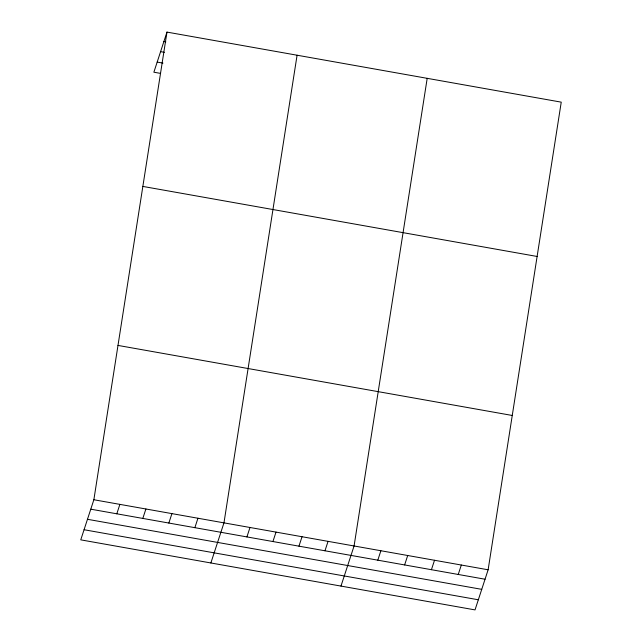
<?xml version="1.0" encoding="UTF-8"?>
<svg xmlns="http://www.w3.org/2000/svg" width="642" height="642" viewBox="0 0 642 642"><rect width="100%" height="100%" fill="white"/><g stroke="black" fill="none" stroke-linecap="round" stroke-linejoin="round"><path stroke-width="0.96" d="M93.86 499.749L166.976 32.1L561.244 102.15L488.129 569.791L475.024 609.9L80.756 539.85L93.86 499.749L488.129 569.791M297.085 55.212L223.97 522.861L210.865 562.97M427.195 78.332L354.079 545.973L340.974 586.082M166.976 32.1L153.871 72.209L160.612 73.405M116.804 513.801L119.885 504.371M142.821 518.423L145.903 508.994M168.846 523.045L171.928 513.616M194.863 527.668L197.953 518.238M246.913 536.921L249.995 527.483M272.93 541.543L276.012 532.106M298.955 546.165L302.037 536.728M324.972 550.788L328.062 541.35M377.809 560.169L380.891 550.74M404.62 564.936L407.702 555.507M431.424 569.703L434.514 560.265M458.236 574.462L461.325 565.032M163.895 41.529L165.821 41.874M160.588 51.657L164.44 52.339M157.178 62.081L162.956 63.109M142.853 186.421L537.121 256.471M117.992 345.42L512.26 415.47M90.779 509.178L485.047 579.228M87.472 519.298L481.741 589.348M84.062 529.73L478.33 599.78"/></g></svg>
